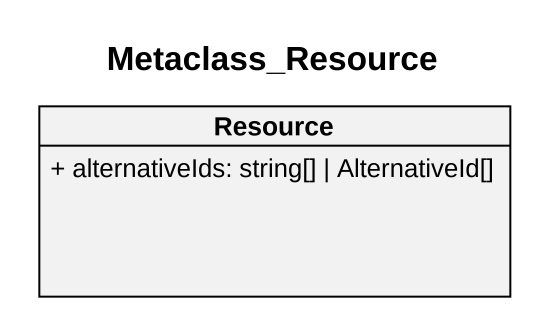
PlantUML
@startuml
title Metaclass_Resource
hide circle
hide empty members
skinparam classAttributeIconSize 0
class Resource {
  + alternativeIds: string[] | AlternativeId[]
}
@enduml
